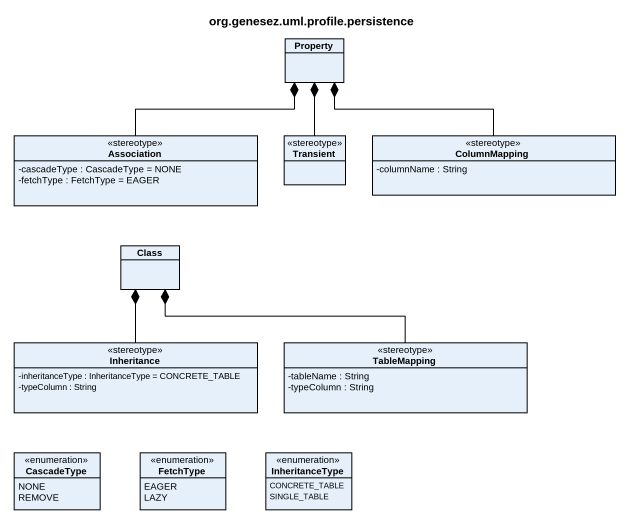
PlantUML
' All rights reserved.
@startuml
title org.genesez.uml.profile.persistence
hide circle
hide empty members
skinparam classAttributeIconSize 0
class Property
class Association <<stereotype>> {
  -cascadeType : CascadeType = NONE
  -fetchType : FetchType = EAGER
}
class Transient <<stereotype>>
class ColumnMapping <<stereotype>> {
  -columnName : String
}
class "Class" as Class_
class Inheritance <<stereotype>> {
  -inheritanceType : InheritanceType = CONCRETE_TABLE
  -typeColumn : String
}
class TableMapping <<stereotype>> {
  -tableName : String
  -typeColumn : String
}
enum CascadeType {
  NONE
  REMOVE
}
enum FetchType {
  EAGER
  LAZY
}
enum InheritanceType {
  CONCRETE_TABLE
  SINGLE_TABLE
}
Association -up-* Property
Transient -up-* Property
ColumnMapping -left-* Property
Inheritance -up-* Class_
TableMapping -left-* Class_
@enduml
